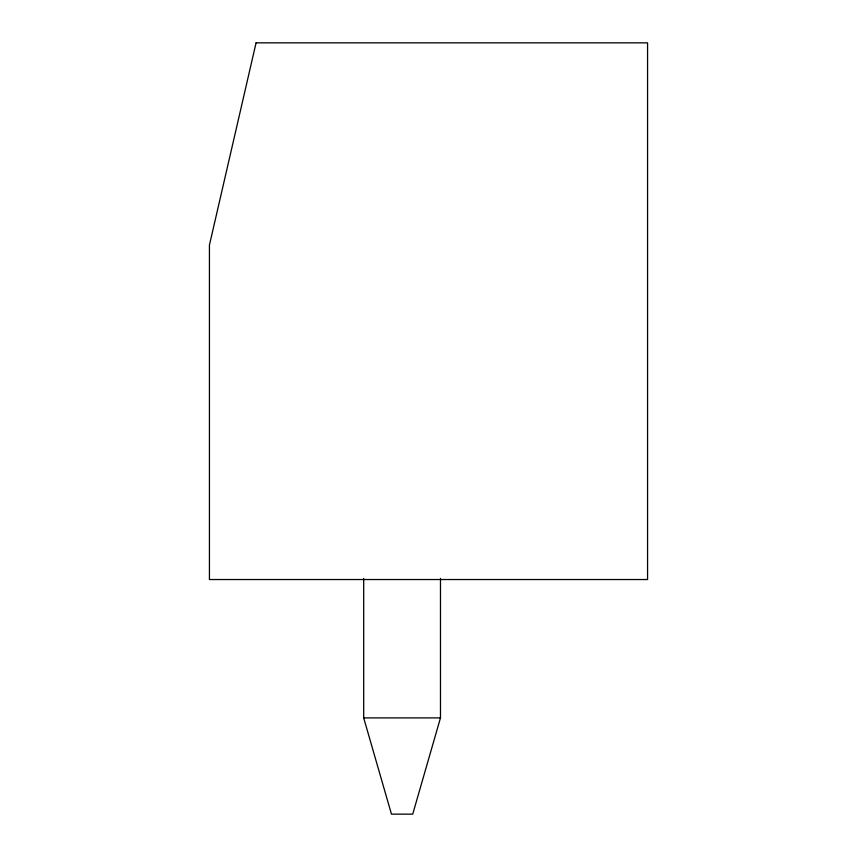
<?xml version="1.0" encoding="UTF-8"?>
<svg xmlns="http://www.w3.org/2000/svg" width="857" height="857" viewBox="0 0 857 857"><rect width="100%" height="100%" fill="white"/><g stroke="black" fill="none" stroke-linecap="round" stroke-linejoin="round"><path stroke-width="1.29" d="M440.477 578.432L440.477 717.898L412.72 814.15L391.456 814.15L363.689 717.898L363.689 578.432M363.689 717.898L440.477 717.898M256.072 42.85L209.429 245.091L209.429 579.536L647.571 579.536L647.571 42.85L256.072 42.85"/></g></svg>
